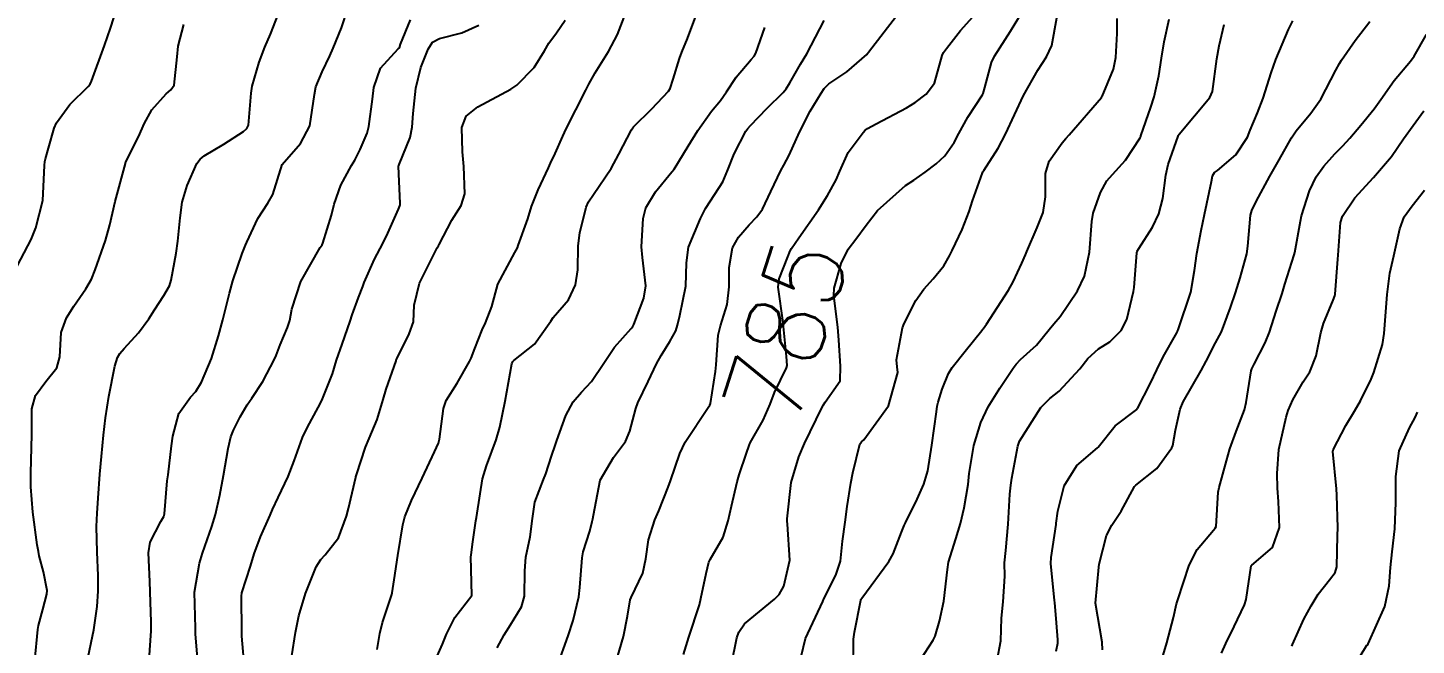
# Model space of a CAD drawing. Header units: metres. Extents: x 307586 to 320046, y 7427249 to 7434250.
# Drawn here: x 318114.9 to 318186.1, y 7430936 to 7430967.7 of the extents above; entities that cross this region are included whole.
import ezdxf
from ezdxf.enums import TextEntityAlignment as Align

# ---------------------------------------------------------------- set-up
doc = ezdxf.new("R2010")
doc.units = ezdxf.units.M
doc.header["$MEASUREMENT"] = 0
for name, color, linetype in [('Cotas', 45, 'Continuous'), ('Curvas de Nivel 1m', 11, 'Continuous'), ('Curvas de Nivel 5m', 15, 'Continuous')]:
    doc.layers.add(name, color=color, linetype=linetype)
doc.styles.add('Style-STANDARD', font='STANDARD.shx')

msp = doc.modelspace()

# ---------------------------------------------------------------- linework, layer by layer
at = {"layer": 'Curvas de Nivel 1m', "flags": 128}
for points, elevation in [([(318114.148, 7430955.097), (318115.047, 7430956.792), (318115.291, 7430957.379), (318115.649, 7430958.784), (318115.724, 7430960.586), (318115.743, 7430960.783), (318115.783, 7430960.924), (318115.933, 7430961.478), (318116.224, 7430962.502), (318116.346, 7430962.776), (318117.022, 7430963.709), (318117.972, 7430964.642), (318118.066, 7430964.759), (318118.138, 7430964.921), (318118.805, 7430966.748), (318119.11, 7430967.64), (318119.483, 7430968.738)], 773), ([(318121.106, 7430935.227), (318121.2, 7430936.714), (318121.201, 7430937.153), (318121.155, 7430938.715), (318121.137, 7430939.247), (318121.065, 7430940.716), (318121.145, 7430941.261), (318121.707, 7430942.311), (318121.844, 7430942.576), (318121.879, 7430942.708), (318122.032, 7430944.405), (318122.069, 7430944.707), (318122.253, 7430946.2), (318122.307, 7430946.704), (318122.616, 7430947.856), (318123.224, 7430948.696), (318123.492, 7430948.986), (318123.791, 7430949.47), (318124.298, 7430950.683), (318124.654, 7430951.844), (318124.878, 7430952.674), (318125.215, 7430954.038), (318125.389, 7430954.667), (318125.867, 7430956.064), (318126.035, 7430956.495), (318126.103, 7430956.658), (318126.676, 7430957.867), (318127.192, 7430958.647), (318127.448, 7430959.105), (318127.923, 7430960.64), (318128.858, 7430961.708), (318129.345, 7430962.619), (318129.587, 7430964.233), (318129.655, 7430964.615), (318129.981, 7430965.385), (318130.376, 7430966.22), (318130.545, 7430966.604), (318130.966, 7430967.643), (318131.27, 7430968.598)], 776), ([(318135.616, 7430934.821), (318136.145, 7430936.018), (318136.362, 7430936.533), (318136.79, 7430937.384), (318137.663, 7430938.52), (318137.613, 7430940.521), (318137.617, 7430940.588), (318137.692, 7430941.156), (318137.87, 7430942.358), (318137.901, 7430942.517), (318137.937, 7430942.738), (318138.204, 7430944.513), (318138.403, 7430945.174), (318138.911, 7430946.503), (318139.102, 7430947.161), (318139.363, 7430948.496), (318139.718, 7430950.408), (318139.738, 7430950.491), (318139.76, 7430950.534), (318139.804, 7430950.58), (318140.874, 7430951.422), (318141.632, 7430952.472), (318141.704, 7430952.601), (318141.836, 7430952.783), (318142.613, 7430953.695), (318142.982, 7430954.459), (318143.089, 7430955.23), (318143.108, 7430956.458), (318143.201, 7430957.138), (318143.526, 7430958.454), (318143.642, 7430958.716), (318143.909, 7430959.104), (318144.806, 7430960.437), (318145.198, 7430961.167), (318145.842, 7430962.422), (318145.954, 7430962.566), (318146.887, 7430963.487), (318147.748, 7430964.402), (318147.832, 7430964.544), (318147.982, 7430965.018), (318148.315, 7430966.078), (318148.438, 7430966.393), (318148.723, 7430967.103), (318149.204, 7430968.382)], 781), ([(318145.023, 7430935.022), (318145.446, 7430936.422), (318145.653, 7430937.459), (318145.783, 7430938.298), (318145.828, 7430938.418), (318146.424, 7430939.664), (318146.59, 7430940.411), (318146.726, 7430941.381), (318147.053, 7430942.407), (318147.255, 7430942.868), (318147.73, 7430944.077), (318147.845, 7430944.398), (318148.336, 7430945.809), (318148.605, 7430946.387), (318149.781, 7430948.173), (318149.864, 7430948.287), (318149.897, 7430948.369), (318150.155, 7430950.011), (318150.192, 7430950.366), (318150.306, 7430951.885), (318150.409, 7430952.364), (318150.755, 7430953.45), (318150.863, 7430954.36), (318150.869, 7430955.359), (318151.037, 7430956.358), (318151.343, 7430956.901), (318151.895, 7430957.538), (318152.285, 7430957.96), (318152.568, 7430958.343), (318153.006, 7430959.246), (318153.518, 7430960.334), (318153.661, 7430960.599), (318153.935, 7430961.123), (318154.323, 7430961.948), (318154.484, 7430962.322), (318155.024, 7430963.375), (318155.585, 7430964.306), (318155.741, 7430964.538), (318155.98, 7430964.769), (318156.892, 7430965.389), (318157.929, 7430966.281), (318157.959, 7430966.325), (318158.004, 7430966.4), (318159.447, 7430968.259)], 784), ([(318150.985, 7430934.994), (318151.254, 7430936.354), (318151.355, 7430936.644), (318151.65, 7430937.061), (318153.18, 7430938.335), (318153.426, 7430938.572), (318153.67, 7430939.001), (318153.973, 7430940.326), (318153.864, 7430942.175), (318153.841, 7430942.328), (318153.834, 7430942.448), (318154.04, 7430944.325), (318154.439, 7430945.634), (318154.726, 7430946.316), (318155.623, 7430948.144), (318155.7, 7430948.301), (318155.784, 7430948.441), (318156.56, 7430949.528), (318156.582, 7430950.292), (318156.488, 7430951.628), (318156.43, 7430952.294), (318156.226, 7430953.92), (318156.246, 7430954.296), (318156.609, 7430955.555), (318156.961, 7430956.289), (318157.362, 7430956.811), (318157.895, 7430957.53), (318158.473, 7430958.271), (318159.916, 7430959.563), (318160.335, 7430959.83), (318160.916, 7430960.24), (318161.49, 7430960.674), (318161.936, 7430961.074), (318162.412, 7430961.759), (318162.653, 7430962.223), (318163.117, 7430963.062), (318163.859, 7430964.211), (318163.897, 7430964.288), (318163.979, 7430964.588), (318164.329, 7430965.874), (318164.47, 7430966.203), (318165.304, 7430967.479), (318165.72, 7430968.185)], 786), ([(318154.555, 7430935.384), (318154.776, 7430936.309), (318155.662, 7430938.215), (318155.693, 7430938.269), (318155.704, 7430938.3), (318156.36, 7430939.609), (318156.574, 7430940.291), (318156.685, 7430941.303), (318156.811, 7430942.289), (318156.921, 7430943.088), (318157.097, 7430944.286), (318157.214, 7430944.812), (318157.562, 7430946.282), (318157.647, 7430946.398), (318157.765, 7430946.503), (318159.035, 7430948.261), (318159.514, 7430949.968), (318159.49, 7430950.255), (318159.456, 7430950.608), (318159.759, 7430952.251), (318159.835, 7430952.47), (318160.439, 7430953.652), (318160.857, 7430954.24), (318161.323, 7430954.773), (318161.871, 7430955.429), (318162.161, 7430955.945), (318162.297, 7430956.226), (318162.818, 7430957.297), (318163.174, 7430958.217), (318163.357, 7430958.767), (318163.86, 7430960.211), (318163.878, 7430960.257), (318163.925, 7430960.335), (318164.659, 7430961.483), (318165.035, 7430962.194), (318165.973, 7430964.18), (318166.693, 7430965.472), (318167.151, 7430966.169), (318167.424, 7430966.75), (318167.68, 7430968.163)], 787), ([(318157.226, 7430934.677), (318157.24, 7430936.284), (318157.295, 7430936.635), (318157.611, 7430938.281), (318157.625, 7430938.319), (318157.664, 7430938.383), (318159.058, 7430940.259), (318159.28, 7430940.665), (318159.706, 7430941.771), (318159.843, 7430942.117), (318159.906, 7430942.248), (318160.507, 7430943.46), (318160.859, 7430944.239), (318161.061, 7430944.919), (318161.262, 7430946.235), (318161.5, 7430947.953), (318161.54, 7430948.232), (318161.582, 7430948.435), (318161.792, 7430949.117), (318162.119, 7430949.908), (318162.311, 7430950.225), (318162.978, 7430951.056), (318163.832, 7430952.122), (318163.869, 7430952.173), (318163.896, 7430952.209), (318164.065, 7430952.437), (318165.199, 7430954.19), (318165.43, 7430954.616), (318165.874, 7430955.573), (318166.061, 7430955.998), (318166.14, 7430956.177), (318166.662, 7430957.406), (318166.969, 7430958.169), (318167.1, 7430958.979), (318167.101, 7430960.168), (318167.286, 7430960.813), (318167.947, 7430961.749), (318168.14, 7430961.967), (318168.311, 7430962.155), (318169.972, 7430964.083), (318169.992, 7430964.11), (318170.002, 7430964.13), (318170.583, 7430965.536), (318170.701, 7430966.123), (318170.78, 7430967.357), (318170.774, 7430968.122)], 788), ([(318160.658, 7430935.209), (318161.336, 7430936.233), (318161.436, 7430936.441), (318161.653, 7430937.207), (318161.877, 7430938.228), (318162.059, 7430939.847), (318162.125, 7430940.226), (318162.492, 7430941.431), (318162.733, 7430942.22), (318162.924, 7430943.015), (318163.12, 7430944.216), (318163.18, 7430944.777), (318163.42, 7430946.213), (318163.775, 7430947.391), (318164.155, 7430948.204), (318164.757, 7430949.16), (318165.444, 7430950.185), (318165.591, 7430950.399), (318165.81, 7430950.629), (318166.627, 7430951.365), (318167.29, 7430952.165), (318167.53, 7430952.469), (318167.84, 7430952.843), (318168.745, 7430954.147), (318169.1, 7430954.906), (318169.354, 7430956.138), (318169.471, 7430957.709), (318169.542, 7430958.135), (318169.914, 7430959.206), (318170.242, 7430959.805), (318170.532, 7430960.124), (318171.199, 7430960.852), (318171.951, 7430962.004), (318171.982, 7430962.08), (318171.991, 7430962.11), (318172.498, 7430963.575), (318172.673, 7430964.103), (318172.908, 7430965.182), (318173.049, 7430966.1), (318173.182, 7430966.927), (318173.439, 7430968.096)], 789), ([(318115.227, 7430935.174), (318115.392, 7430936.782), (318115.428, 7430936.99), (318115.648, 7430937.803), (318115.856, 7430938.582), (318115.864, 7430938.778), (318115.672, 7430939.731), (318115.46, 7430940.561), (318115.414, 7430940.784), (318115.358, 7430941.115), (318115.124, 7430942.789), (318115.032, 7430944.097), (318115.031, 7430944.791), (318115.067, 7430946.111), (318115.075, 7430946.79), (318115.085, 7430948.103), (318115.269, 7430948.788), (318115.79, 7430949.507), (318116.362, 7430950.209), (318116.513, 7430950.773), (318116.584, 7430952.01), (318116.85, 7430952.77), (318117.24, 7430953.364), (318117.848, 7430954.262), (318118.148, 7430954.756), (318118.328, 7430955.224), (318118.863, 7430956.745), (318119.083, 7430957.544), (318119.352, 7430958.738), (318119.879, 7430960.687), (318119.888, 7430960.731), (318119.899, 7430960.754), (318119.924, 7430960.803), (318120.574, 7430962.093), (318120.846, 7430962.721), (318121.241, 7430963.437), (318121.968, 7430964.266), (318122.211, 7430964.467), (318122.375, 7430964.706), (318122.532, 7430966.16), (318122.592, 7430966.704), (318122.886, 7430967.825)], 774), ([(318123.615, 7430934.909), (318123.485, 7430936.536), (318123.477, 7430936.682), (318123.47, 7430936.848), (318123.427, 7430938.684), (318123.678, 7430940.172), (318123.843, 7430940.688), (318124.316, 7430942.068), (318124.504, 7430942.678), (318124.726, 7430943.678), (318124.912, 7430944.672), (318125.149, 7430946.071), (318125.285, 7430946.667), (318125.422, 7430947.001), (318125.768, 7430947.686), (318126.126, 7430948.308), (318126.364, 7430948.654), (318126.939, 7430949.501), (318127.535, 7430950.643), (318127.612, 7430950.836), (318127.814, 7430951.388), (318128.194, 7430952.268), (318128.32, 7430952.633), (318128.417, 7430953.209), (318128.876, 7430954.625), (318129.871, 7430956.37), (318129.969, 7430956.512), (318130.017, 7430956.609), (318130.454, 7430958.045), (318130.598, 7430958.603), (318130.932, 7430959.58), (318131.485, 7430960.594), (318131.656, 7430960.864), (318131.935, 7430961.403), (318132.287, 7430962.247), (318132.379, 7430962.586), (318132.558, 7430963.993), (318132.622, 7430964.584), (318132.976, 7430965.587), (318133.885, 7430966.571), (318133.939, 7430966.626), (318133.996, 7430966.805), (318134.515, 7430968.063)], 777), ([(318126.003, 7430934.656), (318125.855, 7430936.434), (318125.849, 7430936.658), (318125.834, 7430938.485), (318125.861, 7430938.658), (318126.303, 7430940.027), (318126.488, 7430940.652), (318126.808, 7430941.537), (318127.307, 7430942.644), (318127.433, 7430942.926), (318127.722, 7430943.548), (318128.241, 7430944.632), (318128.54, 7430945.427), (318128.965, 7430946.622), (318129.218, 7430947.161), (318129.776, 7430948.164), (318129.929, 7430948.46), (318129.999, 7430948.608), (318130.499, 7430949.899), (318130.709, 7430950.601), (318130.995, 7430951.419), (318131.414, 7430952.594), (318131.513, 7430952.917), (318131.845, 7430953.809), (318132.061, 7430954.378), (318132.136, 7430954.587), (318132.668, 7430955.778), (318133.087, 7430956.578), (318133.339, 7430957.117), (318133.9, 7430958.351), (318133.963, 7430958.509), (318133.978, 7430958.569), (318133.988, 7430958.653), (318133.919, 7430960.145), (318133.902, 7430960.57), (318133.907, 7430960.586), (318133.924, 7430960.634), (318134.489, 7430962.017), (318134.59, 7430962.56), (318134.651, 7430963.251), (318134.782, 7430964.558), (318135.045, 7430965.616), (318135.422, 7430966.549), (318135.638, 7430966.906), (318136.001, 7430967.103), (318137.138, 7430967.397), (318138.012, 7430967.791)], 778), ([(318128.421, 7430935.428), (318128.617, 7430936.625), (318128.788, 7430937.481), (318129.116, 7430938.618), (318129.677, 7430939.99), (318129.913, 7430940.375), (318130.138, 7430940.605), (318130.821, 7430941.473), (318131.232, 7430942.595), (318131.333, 7430942.978), (318131.698, 7430944.59), (318131.708, 7430944.615), (318131.734, 7430944.713), (318132.195, 7430946.139), (318132.382, 7430946.584), (318132.796, 7430947.551), (318133.112, 7430948.577), (318133.258, 7430949.105), (318133.77, 7430950.57), (318133.777, 7430950.597), (318133.804, 7430950.657), (318134.443, 7430951.941), (318134.659, 7430952.558), (318134.698, 7430953.413), (318134.979, 7430954.553), (318135.871, 7430956.36), (318135.939, 7430956.472), (318135.979, 7430956.539), (318136.637, 7430957.788), (318137.111, 7430958.528), (318137.295, 7430959.14), (318137.249, 7430960.527), (318137.174, 7430961.288), (318137.139, 7430962.528), (318137.366, 7430963.118), (318137.964, 7430963.604), (318139.66, 7430964.495), (318139.975, 7430964.701), (318140.85, 7430965.615), (318141.386, 7430966.476), (318141.614, 7430966.859), (318142.007, 7430967.401), (318142.447, 7430968.035)], 779), ([(318138.956, 7430935.829), (318139.312, 7430936.495), (318139.434, 7430936.695), (318139.641, 7430937.024), (318140.2, 7430937.94), (318140.355, 7430938.483), (318140.379, 7430939.78), (318140.431, 7430940.483), (318140.652, 7430941.527), (318140.775, 7430942.479), (318140.889, 7430943.311), (318141.332, 7430944.474), (318141.453, 7430944.756), (318141.745, 7430945.674), (318141.951, 7430946.268), (318142.021, 7430946.467), (318142.482, 7430947.753), (318142.858, 7430948.459), (318143.285, 7430948.958), (318143.794, 7430949.509), (318144.426, 7430950.441), (318144.977, 7430951.271), (318145.83, 7430952.225), (318145.919, 7430952.332), (318145.964, 7430952.419), (318146.488, 7430953.773), (318146.591, 7430954.413), (318146.409, 7430955.873), (318146.357, 7430956.415), (318146.442, 7430957.87), (318146.584, 7430958.413), (318147.077, 7430959.242), (318147.922, 7430960.261), (318148.032, 7430960.398), (318148.759, 7430961.57), (318149.252, 7430962.381), (318149.963, 7430963.372), (318150.41, 7430963.924), (318150.72, 7430964.363), (318151.218, 7430965.124), (318151.998, 7430966.025), (318152.148, 7430966.201), (318152.231, 7430966.348), (318152.699, 7430967.661)], 782), ([(318142.031, 7430934.878), (318142.597, 7430936.456), (318142.854, 7430937.243), (318143.143, 7430938.455), (318143.196, 7430938.927), (318143.315, 7430940.454), (318143.376, 7430940.764), (318143.704, 7430941.829), (318143.834, 7430942.325), (318143.865, 7430942.448), (318143.908, 7430942.64), (318144.242, 7430944.442), (318144.921, 7430945.603), (318145.535, 7430946.423), (318145.768, 7430946.952), (318146.073, 7430948.124), (318146.181, 7430948.416), (318146.699, 7430949.505), (318147.131, 7430950.407), (318147.372, 7430950.842), (318147.82, 7430951.562), (318148.12, 7430952.104), (318148.205, 7430952.394), (318148.328, 7430952.883), (318148.646, 7430954.388), (318148.668, 7430955.591), (318148.774, 7430956.387), (318149.395, 7430957.874), (318149.647, 7430958.374), (318149.907, 7430958.769), (318150.531, 7430959.749), (318150.79, 7430960.361), (318151.112, 7430961.182), (318151.72, 7430962.352), (318151.815, 7430962.491), (318151.956, 7430962.644), (318152.8, 7430963.506), (318153.628, 7430964.333), (318153.791, 7430964.516), (318153.98, 7430964.832), (318154.528, 7430965.789), (318154.846, 7430966.317), (318155.739, 7430968.023)], 783), ([(318167.635, 7430935.661), (318167.726, 7430936.075), (318167.729, 7430936.159), (318167.724, 7430936.239), (318167.653, 7430937.124), (318167.566, 7430938.161), (318167.557, 7430938.268), (318167.377, 7430940.163), (318167.382, 7430940.468), (318167.636, 7430942.161), (318167.646, 7430942.228), (318167.72, 7430942.842), (318168.048, 7430944.155), (318168.702, 7430945.193), (318169.762, 7430946.093), (318169.783, 7430946.109), (318169.803, 7430946.13), (318170.674, 7430947.22), (318171.783, 7430948.07), (318171.799, 7430948.093), (318171.808, 7430948.11), (318172.481, 7430949.419), (318172.81, 7430950.1), (318173.134, 7430950.776), (318173.832, 7430952.007), (318173.861, 7430952.061), (318173.876, 7430952.089), (318173.902, 7430952.157), (318174.555, 7430954.079), (318174.745, 7430955.201), (318174.863, 7430956.075), (318175.078, 7430957.256), (318175.249, 7430958.07), (318175.614, 7430959.758), (318175.672, 7430960.064), (318175.769, 7430960.219), (318175.927, 7430960.331), (318176.865, 7430961.125), (318177.461, 7430962.045), (318177.605, 7430962.395), (318177.965, 7430963.284), (318178.269, 7430964.036), (318178.674, 7430965.349), (318178.91, 7430966.026), (318179.568, 7430967.566), (318179.786, 7430968.014)], 791), ([(318170.027, 7430935.736), (318170, 7430936.126), (318169.663, 7430938.13), (318169.827, 7430939.983), (318169.848, 7430940.128), (318170.232, 7430941.598), (318170.506, 7430942.122), (318170.983, 7430942.855), (318171.664, 7430944.111), (318171.695, 7430944.148), (318171.734, 7430944.175), (318172.811, 7430945.035), (318173.585, 7430946.092), (318173.631, 7430946.225), (318173.772, 7430946.998), (318174.006, 7430948.087), (318174.166, 7430948.464), (318175.077, 7430950.071), (318175.337, 7430950.54), (318175.824, 7430951.479), (318176.028, 7430951.86), (318176.12, 7430952.057), (318176.594, 7430953.304), (318176.846, 7430954.05), (318177.087, 7430954.826), (318177.419, 7430956.045), (318177.482, 7430956.449), (318177.612, 7430958.043), (318177.675, 7430958.273), (318177.91, 7430958.736), (318178.603, 7430960.03), (318179.081, 7430960.878), (318179.723, 7430962.013), (318179.956, 7430962.357), (318180.702, 7430963.266), (318181.227, 7430963.997), (318181.488, 7430964.487), (318181.995, 7430965.483), (318182.177, 7430965.812), (318182.285, 7430965.987), (318182.987, 7430967.006), (318183.738, 7430967.973)], 792), ([(318172.936, 7430934.778), (318173.324, 7430936.085), (318173.656, 7430937.387), (318173.818, 7430938.088), (318173.883, 7430938.305), (318174.462, 7430940.078), (318174.884, 7430940.884), (318175.71, 7430941.866), (318175.798, 7430941.973), (318175.844, 7430942.059), (318175.963, 7430943.825), (318176.004, 7430944.057), (318176.38, 7430945.428), (318176.549, 7430946.052), (318176.876, 7430946.945), (318177.307, 7430948.045), (318177.398, 7430948.432), (318177.641, 7430950.042), (318177.686, 7430950.16), (318177.808, 7430950.397), (318178.371, 7430951.485), (318178.587, 7430952.029), (318178.938, 7430953.118), (318179.231, 7430954.019), (318179.381, 7430954.496), (318179.853, 7430956.01), (318179.884, 7430956.123), (318180.181, 7430957.726), (318180.238, 7430958.007), (318180.636, 7430959.282), (318180.99, 7430959.999), (318181.378, 7430960.548), (318181.941, 7430961.184), (318182.345, 7430961.588), (318182.703, 7430961.982), (318183.28, 7430962.657), (318183.968, 7430963.492), (318184.308, 7430963.965), (318184.989, 7430964.954), (318185.818, 7430965.943), (318186.005, 7430966.193), (318186.648, 7430967.303)], 793), ([(318176.132, 7430935.558), (318176.343, 7430936.053), (318176.768, 7430936.933), (318177.309, 7430938.044), (318177.394, 7430938.314), (318177.657, 7430940.04), (318177.666, 7430940.057), (318177.683, 7430940.073), (318178.741, 7430940.98), (318179.103, 7430942.019), (318179.056, 7430943.35), (318179.008, 7430944.021), (318178.986, 7430944.779), (318179.06, 7430946.021), (318179.439, 7430947.674), (318179.551, 7430948.013), (318179.788, 7430948.562), (318180.32, 7430949.482), (318180.656, 7430950.001), (318180.988, 7430950.825), (318181.225, 7430951.996), (318181.355, 7430952.478), (318181.85, 7430953.676), (318181.943, 7430953.898), (318181.962, 7430953.989), (318182.089, 7430955.778), (318182.105, 7430955.988), (318182.23, 7430957.656), (318182.329, 7430957.986), (318182.964, 7430958.928), (318183.923, 7430959.97), (318184.855, 7430961.04), (318185.466, 7430961.947), (318185.96, 7430962.643), (318186.508, 7430963.394)], 794), ([(318182.844, 7430934.753), (318183.588, 7430935.971), (318183.616, 7430935.998), (318183.644, 7430936.041), (318184.501, 7430937.957), (318184.73, 7430939.011), (318184.804, 7430939.953), (318184.886, 7430940.762), (318185.015, 7430941.95), (318185.075, 7430943.298), (318185.072, 7430943.95), (318185.064, 7430944.629), (318185.251, 7430945.948), (318185.775, 7430947.121), (318186.068, 7430947.65), (318186.185, 7430947.936)], 796)]:
    msp.add_lwpolyline(points, dxfattribs=dict(at, elevation=elevation))
at = {"layer": 'Curvas de Nivel 5m', "flags": 128}
for points, elevation in [([(318117.902, 7430935.042), (318118.252, 7430936.751), (318118.439, 7430937.961), (318118.488, 7430938.748), (318118.475, 7430939.552), (318118.425, 7430940.749), (318118.392, 7430942.06), (318118.423, 7430942.749), (318118.487, 7430943.515), (318118.571, 7430944.747), (318118.648, 7430945.652), (318118.76, 7430946.745), (318118.865, 7430947.645), (318119.038, 7430948.741), (318119.343, 7430950.282), (318119.479, 7430950.735), (318119.593, 7430950.947), (318119.81, 7430951.19), (318120.554, 7430951.991), (318121.082, 7430952.718), (318121.379, 7430953.173), (318121.845, 7430953.908), (318122.139, 7430954.418), (318122.233, 7430954.706), (318122.477, 7430956.094), (318122.573, 7430956.703), (318122.688, 7430957.905), (318122.798, 7430958.701), (318123.052, 7430959.559), (318123.546, 7430960.694), (318123.709, 7430960.909), (318123.929, 7430961.077), (318124.927, 7430961.686), (318125.948, 7430962.325), (318126.118, 7430962.49), (318126.196, 7430962.658), (318126.329, 7430964.297), (318126.38, 7430964.656), (318126.744, 7430965.894), (318127.041, 7430966.65), (318127.32, 7430967.33), (318127.846, 7430968.642)], 775), ([(318132.795, 7430935.743), (318132.938, 7430936.57), (318133.075, 7430937.135), (318133.555, 7430938.571), (318133.576, 7430938.659), (318133.671, 7430939.329), (318133.857, 7430940.567), (318134.117, 7430942.154), (318134.221, 7430942.562), (318134.554, 7430943.39), (318135.103, 7430944.549), (318135.746, 7430945.894), (318135.946, 7430946.343), (318136.005, 7430946.537), (318136.196, 7430948.116), (318136.348, 7430948.534), (318136.907, 7430949.413), (318137.546, 7430950.523), (318137.629, 7430950.698), (318137.813, 7430951.199), (318138.183, 7430952.159), (318138.353, 7430952.512), (318138.679, 7430953.345), (318138.999, 7430954.503), (318139.869, 7430956.117), (318139.993, 7430956.367), (318140.037, 7430956.488), (318140.523, 7430957.854), (318140.724, 7430958.482), (318141.053, 7430959.338), (318141.595, 7430960.473), (318141.698, 7430960.701), (318141.934, 7430961.203), (318142.325, 7430962.088), (318142.49, 7430962.465), (318142.988, 7430963.435), (318143.501, 7430964.455), (318143.662, 7430964.767), (318143.982, 7430965.334), (318144.673, 7430966.44), (318145.128, 7430967.312), (318145.555, 7430968.427)], 780), ([(318148.52, 7430935.497), (318148.797, 7430936.383), (318149.332, 7430938.047), (318149.416, 7430938.374), (318149.676, 7430939.654), (318149.825, 7430940.225), (318149.893, 7430940.368), (318150.547, 7430941.514), (318150.816, 7430942.359), (318150.98, 7430943.098), (318151.277, 7430944.355), (318151.378, 7430944.714), (318151.755, 7430945.821), (318151.885, 7430946.225), (318151.944, 7430946.348), (318152.601, 7430947.516), (318152.974, 7430948.338), (318153.193, 7430948.932), (318153.802, 7430950.212), (318153.83, 7430950.33), (318153.81, 7430950.788), (318153.655, 7430952.332), (318153.629, 7430952.538), (318153.38, 7430954.335), (318153.42, 7430954.774), (318153.877, 7430955.905), (318154, 7430956.21), (318154.059, 7430956.327), (318154.443, 7430956.876), (318155.454, 7430958.307), (318155.91, 7430959.054), (318156.356, 7430959.858), (318156.547, 7430960.294), (318156.977, 7430961.25), (318157.734, 7430962.282), (318157.84, 7430962.395), (318157.955, 7430962.486), (318158.407, 7430962.722), (318159.966, 7430963.538), (318160.4, 7430963.814), (318160.979, 7430964.24), (318161.405, 7430964.812), (318161.799, 7430966.232), (318161.856, 7430966.38), (318162.007, 7430966.595), (318162.733, 7430967.505), (318163.361, 7430968.217)], 785), ([(318164.608, 7430935.21), (318164.798, 7430936.188), (318164.83, 7430937.363), (318164.916, 7430938.191), (318165, 7430939.514), (318164.997, 7430940.19), (318165.054, 7430940.828), (318165.175, 7430942.188), (318165.269, 7430943.728), (318165.322, 7430944.186), (318165.375, 7430944.548), (318165.674, 7430946.181), (318165.766, 7430946.44), (318166.854, 7430948.169), (318167.323, 7430948.629), (318167.791, 7430949.008), (318168.855, 7430950.144), (318169.266, 7430950.683), (318169.819, 7430951.182), (318170.403, 7430951.545), (318170.985, 7430952.118), (318171.268, 7430952.686), (318171.617, 7430954.112), (318171.642, 7430954.327), (318171.788, 7430956.111), (318171.805, 7430956.189), (318171.885, 7430956.325), (318172.579, 7430957.42), (318172.909, 7430958.1), (318173.124, 7430958.885), (318173.271, 7430960.097), (318173.384, 7430960.643), (318173.897, 7430962.091), (318173.911, 7430962.133), (318173.954, 7430962.191), (318175.527, 7430964.067), (318175.662, 7430964.38), (318175.888, 7430966.062), (318176.01, 7430966.73), (318176.26, 7430967.818)], 790), ([(318179.73, 7430935.92), (318179.77, 7430936.009), (318180.356, 7430937.303), (318180.722, 7430937.999), (318181.08, 7430938.584), (318181.676, 7430939.332), (318181.964, 7430939.703), (318182.04, 7430939.986), (318182.086, 7430941.607), (318182.088, 7430941.986), (318182.047, 7430943.669), (318182.027, 7430943.987), (318181.837, 7430945.914), (318181.848, 7430945.989), (318182.513, 7430947.245), (318182.951, 7430947.978), (318183.257, 7430948.507), (318183.799, 7430949.618), (318183.943, 7430949.968), (318184.381, 7430951.405), (318184.465, 7430951.961), (318184.52, 7430952.64), (318184.628, 7430953.958), (318184.765, 7430955.061), (318184.963, 7430955.954), (318185.284, 7430957.336), (318185.496, 7430957.946), (318185.909, 7430958.514), (318186.535, 7430959.315)], 795)]:
    msp.add_lwpolyline(points, dxfattribs=dict(at, elevation=elevation))

# ---------------------------------------------------------------- texts
at = {"layer": 'Cotas', "style": 'Style-STANDARD'}
msp.add_text('785', height=4, rotation=72.12108, dxfattribs=at).set_placement((318153.766, 7430952.115, 785), align=Align.MIDDLE_CENTER)

doc.saveas('drawing.dxf')
